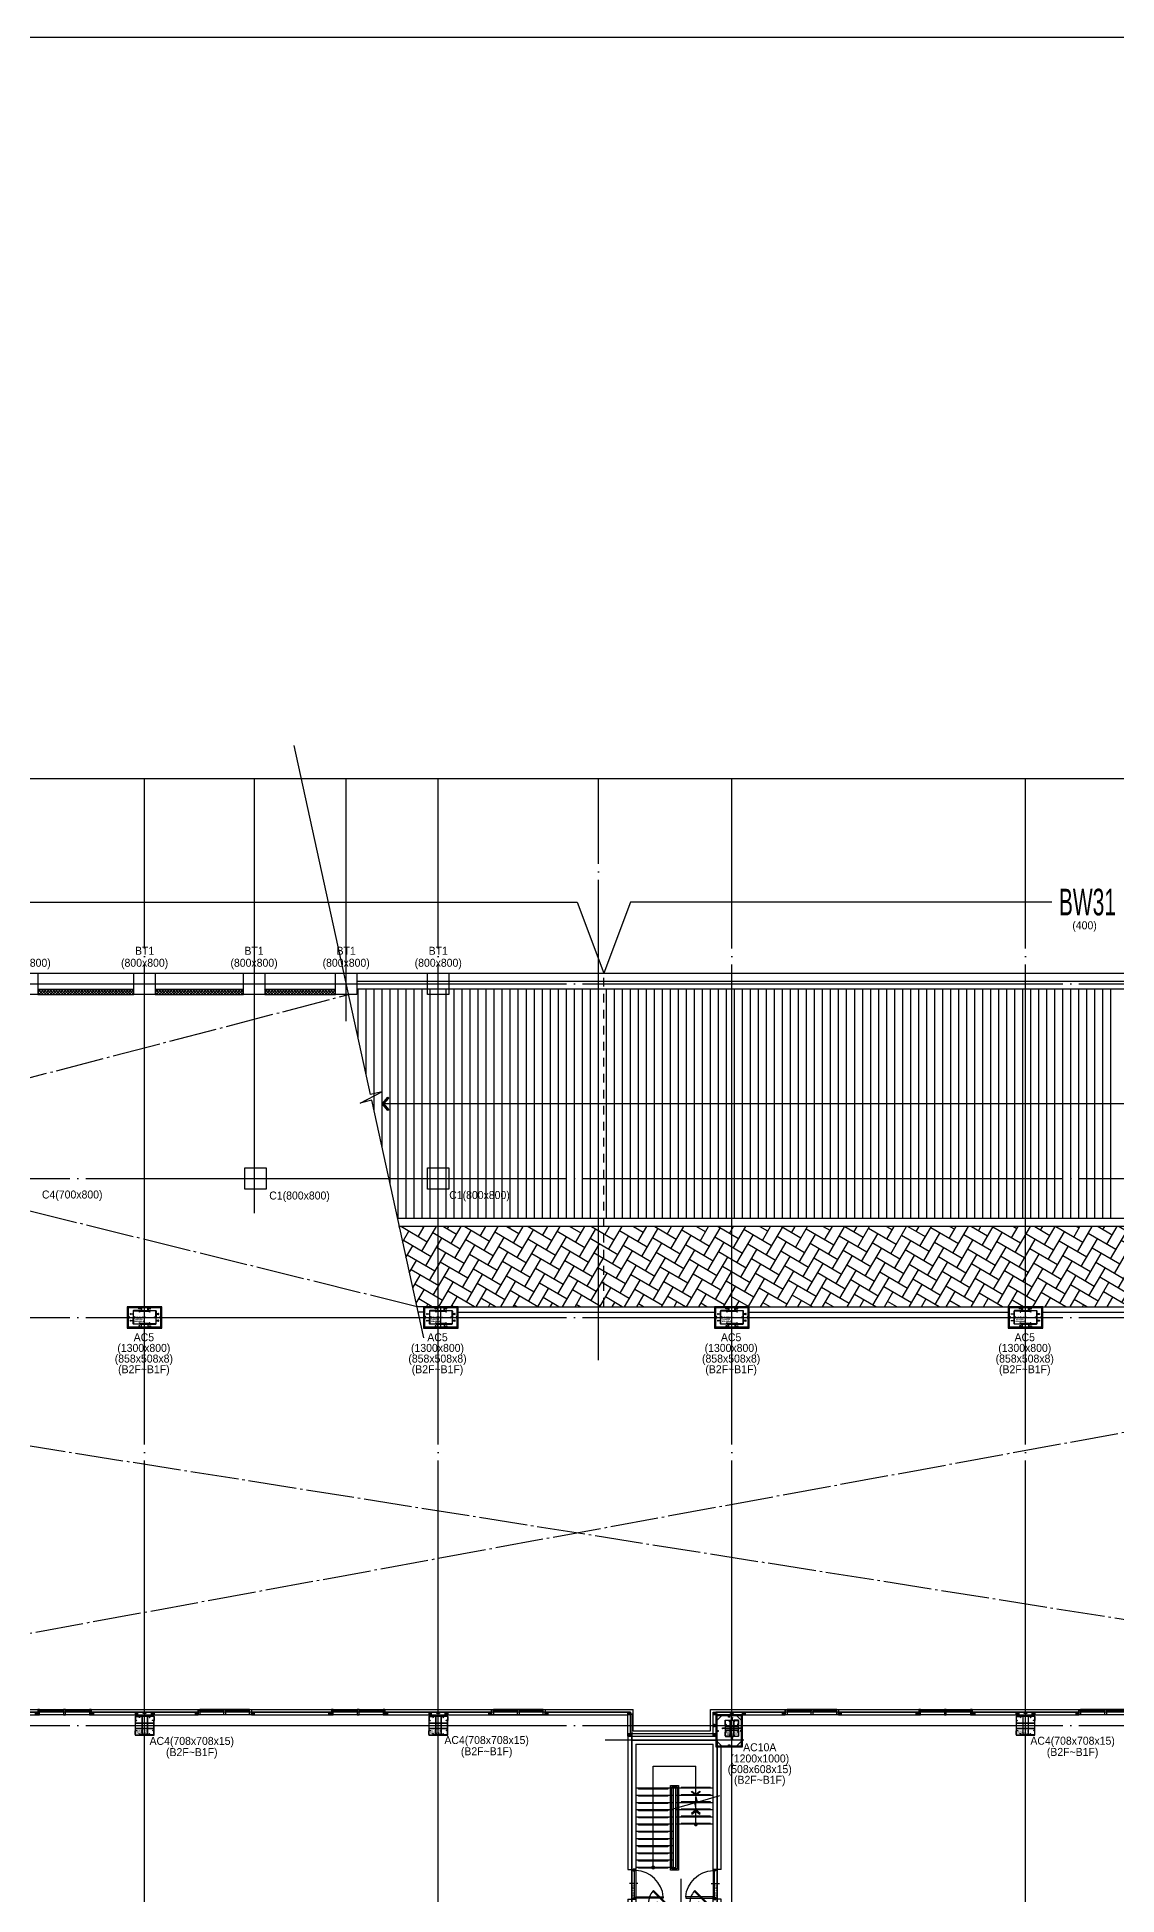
# Model space of a CAD drawing. Header units: millimetres. Extents: x -47382 to 204618, y -51045 to 127155.
# Drawn here: x 53975 to 94421, y 57526 to 127155 of the extents above; entities that cross this region are included whole.
import ezdxf
from ezdxf.enums import TextEntityAlignment as Align

# ---------------------------------------------------------------- set-up
doc = ezdxf.new("R2010")
doc.units = ezdxf.units.MM
doc.header["$LTSCALE"] = 300
doc.header["$MEASUREMENT"] = 0
for name, pattern in [('CEN', [62, 60, -1, 0, -1]), ('HID', [2, 1.1, -0.9]), ('HIDDEN2', [0.1875, 0.125, -0.0625]), ('STD_SHAFT', [7.3, 6, -0.5, 0.3, -0.5])]:
    doc.linetypes.add(name, pattern=pattern)
doc.layers.get('0').update_dxf_attribs({"linetype": 'CONTINUOUS'})
doc.layers.get('Defpoints').update_dxf_attribs({"color": 153, "linetype": 'CONTINUOUS'})
for name, color, linetype in [('A-ANNO-CUTL', 7, 'CONTINUOUS'), ('A-CEN', 1, 'CEN'), ('A-DOOR', 4, 'CONTINUOUS'), ('A-DOOR-JAMB', 4, 'CONTINUOUS'), ('A-DOOR-SILL', 8, 'CONTINUOUS'), ('A-DOOR-SWING', 8, 'CONTINUOUS'), ('A-FLOR-EQPM-PAD', 7, 'CONTINUOUS'), ('A-FLOR-FLIN-TYP2', 8, 'CONTINUOUS'), ('A-FLOR-GW', 6, 'CONTINUOUS'), ('A-FLOR-OPEN-BELO', 6, 'STD_SHAFT'), ('A-FLOR-PANL', 6, 'CONTINUOUS'), ('A-FLOR-STRA-ETC', 7, 'CONTINUOUS'), ('A-FLOR-STRA-MAIN', 4, 'CONTINUOUS'), ('A-FLOR-STRA-SUB', 9, 'CONTINUOUS'), ('A-FLOR-STUD', 9, 'CONTINUOUS'), ('A-PS-HID', 5, 'HID'), ('A-SITE-CIRC', 95, 'CONTINUOUS'), ('A-ST-AXIS-CEN', 252, 'CEN'), ('A-ST-COL', 2, 'CONTINUOUS'), ('A-ST-CONC', 2, 'CONTINUOUS'), ('A-WALL-DRY1', 7, 'CONTINUOUS'), ('A-WALL-MASN', 3, 'CONTINUOUS'), ('A-WIN', 4, 'CONTINUOUS'), ('Bound', 9, 'CONTINUOUS'), ('HID', 7, 'HID'), ('XREF-PLAN$0$A-STEEL', 7, 'CONTINUOUS'), ('블럭', 5, 'CONTINUOUS'), ('사업부지', 7, 'CONTINUOUS')]:
    doc.layers.add(name, color=color, linetype=linetype)
doc.layers.add('A-ANNO-NPLT', color=129, linetype='CONTINUOUS', plot=False)
doc.layers.add('Defpoint', color=161, linetype='CONTINUOUS', plot=False)
doc.layers.add('보조근', color=7, linetype='CONTINUOUS', lineweight=0)
doc.styles.add('ksm', font='')
doc.styles.add('SH_대대리576', font='NanumGothicBold.ttf')
doc.styles.add('SHP-나눔bo', font='')
doc.styles.add('돋움', font='')
doc.styles.get('ksm').set_extended_font_data('Dotum')
doc.styles.get('SHP-나눔bo').set_extended_font_data('NanumGothic', bold=True)
doc.styles.get('돋움').set_extended_font_data('Dotum')

# ---------------------------------------------------------------- blocks, each defined once
blk = doc.blocks.new('XR-평면도$0$8F-PLAN$0$arrow2')
at = {"color": 8}
blk.add_lwpolyline([(0, 0.87), (0.74, 0), (0, -0.87), (0.15, -1), (1, 0), (0.15, 1)], close=True, dxfattribs=at)
for points in [[(0, 0.87), (0.15, 1), (0.74, 0), (1, 0)], [(0.74, 0), (1, 0), (0, -0.87), (0.15, -1)]]:
    blk.add_solid(points, dxfattribs=at)
blk = doc.blocks.new('A$C0e376f74')
at = {"layer": 'A-ANNO-NPLT', "linetype": 'HIDDEN2'}
for p, q in [((-20, 140), (-20, 10)), ((0, 140), (-20, 140)), ((0, 120), (-20, 120)), ((0, 30), (-20, 30)), ((0, 10), (-20, 10)), ((-10, 140), (-10, 10)), ((0, 140), (0, 10)), ((525, 230), (525, -80)), ((1100, 140), (1120, 140)), ((1100, 140), (1100, 10)), ((1100, 120), (1120, 120)), ((1100, 30), (1120, 30)), ((1100, 10), (1120, 10)), ((1110, 140), (1110, 10)), ((1120, 140), (1120, 10))]:
    blk.add_line(p, q, dxfattribs=at)
at = {"layer": 'A-ANNO-NPLT', "linetype": 'ByBlock'}
blk.add_lwpolyline([(1067, 102), (33, 102), (33, 147), (1067, 147)], close=True, dxfattribs=at)
at = {"layer": 'A-DOOR', "linetype": 'ByBlock'}
blk.add_lwpolyline([(1067, 1181), (1067, 147), (1022, 147), (1022, 1181)], close=True, dxfattribs=at)
at = {"layer": 'A-DOOR-JAMB'}
for points in [[(0, 20), (0, 0), (30, 0), (30, 50), (45, 50), (45, 100), (30, 100), (30, 150), (0, 150), (0, 130)], [(1100, 20), (1100, 0), (1070, 0), (1070, 50), (1055, 50), (1055, 100), (1070, 100), (1070, 150), (1100, 150), (1100, 130)]]:
    blk.add_lwpolyline(points, dxfattribs=at)
at = {"layer": 'A-DOOR-SILL'}
for p, q in [((30, 150), (1070, 150)), ((1070, 0), (30, 0))]:
    blk.add_line(p, q, dxfattribs=at)
at = {"layer": 'A-DOOR-SWING'}
blk.add_arc((1107, 109), 1075, 94.52992, 177.80346, dxfattribs=at)
at = {"layer": 'A-ANNO-NPLT', "linetype": 'ByBlock', "style": 'SHP-나눔bo'}
blk.add_text('1100 X 2200', height=60, dxfattribs=at).set_placement((781, 16), align=Align.CENTER)
blk = doc.blocks.new('A$Ce0defec1')
at = {"layer": 'A-ANNO-NPLT', "linetype": 'HIDDEN2'}
for p, q in [((-120, 720), (-120, 700)), ((-120, 720), (0, 720)), ((-120, 710), (0, 710)), ((-120, 700), (0, 700)), ((-110, 720), (-110, 700)), ((-20, 720), (-20, 700)), ((0, 720), (0, 700)), ((-160, 350), (78, 350)), ((-120, 0), (-120, -20)), ((-120, 0), (0, 0)), ((-110, 0), (-110, -20)), ((-20, 0), (-20, -20)), ((0, 0), (0, -20)), ((-120, -10), (0, -10)), ((-120, -20), (0, -20))]:
    blk.add_line(p, q, dxfattribs=at)
at = {"layer": 'A-ANNO-NPLT', "linetype": 'ByBlock'}
blk.add_lwpolyline([(-120, 677), (-85, 677), (-85, 23), (-120, 23)], close=True, dxfattribs=at)
at = {"layer": 'A-DOOR', "linetype": 'ByBlock'}
for p, q in [((-120, 677), (-120, 700)), ((-120, 700), (0, 700)), ((0, 700), (0, 665)), ((-582, 215), (-120, 677)), ((-561, 192), (-98, 655)), ((-120, 677), (-98, 655)), ((-85, 677), (-120, 677)), ((-85, 665), (-85, 677)), ((0, 665), (-85, 665))]:
    blk.add_line(p, q, dxfattribs=at)
blk.add_lwpolyline([(-582, 215), (-561, 192)], dxfattribs=at)
at = {"layer": 'A-DOOR-JAMB'}
for p, q in [((-85, 23), (-120, 23)), ((-120, 23), (-120, 0)), ((-110, 0), (0, 0)), ((-85, 35), (-85, 23)), ((0, 35), (-85, 35)), ((0, 0), (0, 35))]:
    blk.add_line(p, q, dxfattribs=at)
at = {"layer": 'A-DOOR-SILL'}
blk.add_line((0, 18), (0, 665), dxfattribs=at)
at = {"layer": 'A-DOOR-SWING'}
blk.add_arc((-117, 691), 668, 228.39157, 269.76546, dxfattribs=at)
at = {"layer": 'A-ANNO-NPLT', "linetype": 'ByBlock', "style": 'SHP-나눔bo'}
blk.add_text('700X1800', height=45, rotation=90, dxfattribs=at).set_placement((-30, 502), align=Align.CENTER)
blk = doc.blocks.new('-12')
at = {"layer": 'A-CEN'}
for p, q in [((-3350, 850), (-3350, -9450)), ((-150, -9450), (-150, 850)), ((850, -150), (-4350, -150)), ((-1500, -9450), (-1500, -5350)), ((-4350, -6350), (850, -6350)), ((-4350, -8450), (850, -8450))]:
    blk.add_line(p, q, dxfattribs=at)
at = {"layer": 'A-FLOR-FLIN-TYP2'}
for p, q in [((-2750, -6450), (-2050, -6450)), ((-1200, -6450), (-500, -6450))]:
    blk.add_line(p, q, dxfattribs=at)
at = {"layer": 'A-FLOR-STRA-ETC'}
for p, q in [((-2550, -4920), (-2550, -1125)), ((-2550, -1125), (-950, -1125)), ((-950, -2220), (-950, -1125)), ((-950, -3300), (-950, -2760))]:
    blk.add_line(p, q, dxfattribs=at)
blk.add_lwpolyline([(-1943, -2760), (-1004, -2502), (-950, -2719), (-950, -2261), (-897, -2475), (-57, -2218)], dxfattribs=at)
at = {"layer": 'A-FLOR-STRA-ETC', "const_width": 75}
for points in [[(-950, -3338, -1), (-950, -3263, -1)], [(-2550, -4958, -1), (-2550, -4882, -1)]]:
    blk.add_lwpolyline(points, format="xyb", close=True, dxfattribs=at)
at = {"layer": 'A-FLOR-STRA-MAIN'}
for p, q in [((-1900, -1950), (-3200, -1950)), ((-1800, -1950), (-1850, -1950)), ((-1650, -1950), (-1700, -1950)), ((-300, -1950), (-1600, -1950)), ((-1900, -2220), (-3200, -2220)), ((-1900, -2490), (-3200, -2490)), ((-1900, -2760), (-3200, -2760)), ((-1800, -2220), (-1850, -2220)), ((-1800, -2490), (-1850, -2490)), ((-1800, -2760), (-1850, -2760)), ((-1650, -2220), (-1700, -2220)), ((-1650, -2490), (-1700, -2490)), ((-1650, -2760), (-1700, -2760)), ((-300, -2220), (-1600, -2220)), ((-300, -2490), (-1600, -2490)), ((-300, -2760), (-1600, -2760)), ((-1900, -3030), (-3200, -3030)), ((-1900, -3300), (-3200, -3300)), ((-1800, -3030), (-1850, -3030)), ((-1800, -3300), (-1850, -3300)), ((-1650, -3030), (-1700, -3030)), ((-1650, -3300), (-1700, -3300)), ((-300, -3030), (-1600, -3030)), ((-300, -3300), (-1600, -3300)), ((-1900, -3570), (-3200, -3570)), ((-1900, -3840), (-3200, -3840)), ((-1900, -4110), (-3200, -4110)), ((-1800, -3570), (-1850, -3570)), ((-1800, -3840), (-1850, -3840)), ((-1800, -4110), (-1850, -4110)), ((-1900, -4380), (-3200, -4380)), ((-1900, -4650), (-3200, -4650)), ((-1800, -4380), (-1850, -4380)), ((-1800, -4650), (-1850, -4650)), ((-1900, -4920), (-3200, -4920)), ((-1800, -4920), (-1850, -4920))]:
    blk.add_line(p, q, dxfattribs=at)
blk.add_lwpolyline([(-1800, -4920), (-1700, -4920), (-1700, -1950), (-1800, -1950)], close=True, dxfattribs=at)
at = {"layer": 'A-FLOR-STRA-SUB', "color": 250}
for points in [[(-2000, -1950), (-2000, -1980), (-3100, -1980), (-3100, -1950)], [(-400, -1950), (-400, -1920), (-1500, -1920), (-1500, -1950)], [(-2000, -2220), (-2000, -2250), (-3100, -2250), (-3100, -2220)], [(-2000, -2490), (-2000, -2520), (-3100, -2520), (-3100, -2490)], [(-2000, -2760), (-2000, -2790), (-3100, -2790), (-3100, -2760)], [(-400, -2220), (-400, -2190), (-1500, -2190), (-1500, -2220)], [(-400, -2490), (-400, -2460), (-1500, -2460), (-1500, -2490)], [(-400, -2760), (-400, -2730), (-1500, -2730), (-1500, -2760)], [(-2000, -3030), (-2000, -3060), (-3100, -3060), (-3100, -3030)], [(-2000, -3300), (-2000, -3330), (-3100, -3330), (-3100, -3300)], [(-400, -3030), (-400, -3000), (-1500, -3000), (-1500, -3030)], [(-400, -3300), (-400, -3270), (-1500, -3270), (-1500, -3300)], [(-2000, -3570), (-2000, -3600), (-3100, -3600), (-3100, -3570)], [(-2000, -3840), (-2000, -3870), (-3100, -3870), (-3100, -3840)], [(-2000, -4110), (-2000, -4140), (-3100, -4140), (-3100, -4110)], [(-2000, -4380), (-2000, -4410), (-3100, -4410), (-3100, -4380)], [(-2000, -4650), (-2000, -4680), (-3100, -4680), (-3100, -4650)], [(-2000, -4920), (-2000, -4950), (-3100, -4950), (-3100, -4920)]]:
    blk.add_lwpolyline(points, dxfattribs=at)
at = {"layer": 'A-FLOR-STRA-SUB'}
for points in [[(-1600, -5020), (-1900, -5020), (-1900, -1850), (-1600, -1850)], [(-1650, -4970), (-1850, -4970), (-1850, -1900), (-1650, -1900)]]:
    blk.add_lwpolyline(points, close=True, dxfattribs=at)
at = {"layer": 'A-PS-HID'}
for p, q in [((-3200, -6450), (-1600, -8300)), ((-3200, -8300), (-1600, -6450)), ((-1400, -6450), (-300, -8300)), ((-1400, -8300), (-300, -6450))]:
    blk.add_line(p, q, dxfattribs=at)
at = {"layer": 'A-ST-CONC'}
for p, q in [((-3500, 0), (-200, 0)), ((-3500, 0), (-3500, -4990)), ((-3200, -300), (-300, -300)), ((-3200, -300), (-3200, -4990)), ((-300, -4990), (-300, -300)), ((0, -4990), (0, -400)), ((-3500, -4990), (-3200, -4990)), ((0, -4990), (-300, -4990)), ((-3500, -6110), (-3500, -8600)), ((-3500, -6110), (-3200, -6110)), ((-3200, -6110), (-3200, -8300)), ((-300, -8300), (-300, -6110)), ((0, -6110), (-300, -6110)), ((0, -8600), (0, -6110)), ((-3200, -8300), (-300, -8300)), ((-3500, -8600), (0, -8600))]:
    blk.add_line(p, q, dxfattribs=at)
blk.add_lwpolyline([(-200, 0), (-200, -400), (0, -400)], dxfattribs=at)
at = {"layer": 'A-WALL-DRY1'}
for p, q in [((-3200, -6250), (-2750, -6250)), ((-2050, -6250), (-1200, -6250)), ((-500, -6250), (-300, -6250)), ((-1600, -8300), (-1600, -6450)), ((-1588, -8300), (-1588, -6450)), ((-1575, -8300), (-1575, -6450)), ((-1425, -8300), (-1425, -6450)), ((-1412, -8300), (-1412, -6450)), ((-1400, -8300), (-1400, -6450))]:
    blk.add_line(p, q, dxfattribs=at)
for points in [[(-2750, -6250), (-2750, -6450), (-3200, -6450)], [(-3200, -6262), (-2762, -6262), (-2762, -6438), (-3200, -6438)], [(-1200, -6250), (-1200, -6450), (-2050, -6450), (-2050, -6250)], [(-2038, -6262), (-2038, -6438), (-1212, -6438), (-1212, -6262), (-2038, -6262)], [(-500, -6250), (-500, -6450), (-300, -6450)], [(-300, -6262), (-488, -6262), (-488, -6438), (-300, -6438)], [(-3200, -6275), (-2775, -6275), (-2775, -6425), (-3200, -6425)], [(-2025, -6275), (-1225, -6275), (-1225, -6425), (-2025, -6425), (-2025, -6275)], [(-300, -6275), (-475, -6275), (-475, -6425), (-300, -6425)]]:
    blk.add_lwpolyline(points, dxfattribs=at)
at = {"layer": 'A-DOOR', "rotation": 270}
for name, p in [('A$C0e376f74', (-3350, -5000)), ('A$Ce0defec1', (-2750, -6370)), ('A$Ce0defec1', (-1200, -6370))]:
    blk.add_blockref(name, p, dxfattribs=at)
at = {"layer": 'A-DOOR', "xscale": -1, "rotation": 89.99999999999993}
blk.add_blockref('A$C0e376f74', (-150, -5000), dxfattribs=at)
at = {"layer": 'A-FLOR-STRA-ETC', "extrusion": (0, 0, -1), "xscale": 166.9148302599861, "yscale": 167.8920954242349, "zscale": -166.9148302599861, "rotation": 270.0000170093786}
blk.add_blockref('XR-평면도$0$8F-PLAN$0$arrow2', (950, -2053), dxfattribs=at)
at = {"layer": 'A-FLOR-STRA-ETC', "xscale": 166.9148302599861, "yscale": 167.8920954242349, "zscale": 166.9148302599861, "rotation": 90.00001700937857}
blk.add_blockref('XR-평면도$0$8F-PLAN$0$arrow2', (-950, -2927), dxfattribs=at)
blk = doc.blocks.new('A$C00941E65')
at = {"layer": 'A-FLOR-FLIN-TYP2'}
for p, q in [((0, -200, 0), (2000, -200, 0)), ((4000, -200, 0), (7000, -200, 0)), ((9000, -200), (11000, -200))]:
    blk.add_line(p, q, dxfattribs=at)
at = {"layer": 'A-FLOR-GW'}
for p, q in [((2000, 0), (2000, -100)), ((4000, 0), (4000, -100)), ((7000, 0), (7000, -100)), ((9000, 0), (9000, -100))]:
    blk.add_line(p, q, dxfattribs=at)
at = {"layer": 'A-FLOR-PANL'}
for p, q in [((0, 0), (2000, 0)), ((4000, 0), (7000, 0)), ((9000, 0), (11000, 0)), ((0, -100, 0), (2000, -100, 0)), ((4000, -100, 0), (7000, -100, 0)), ((9000, -100, 0), (11000, -100, 0))]:
    blk.add_line(p, q, dxfattribs=at)
at = {"layer": 'A-WIN'}
for p, q in [((3935, 0), (2065, 0)), ((7065, 0), (8935, 0)), ((3935, -200, 0), (2065, -200, 0)), ((8935, -200, 0), (7065, -200, 0))]:
    blk.add_line(p, q, dxfattribs=at)
for points in [[(2000, -200), (2000, 0), (2065, 0), (2065, -200)], [(2967, -200), (2967, 0), (3032, 0), (3032, -200)], [(3935, -200), (3935, 0), (4000, 0), (4000, -200)], [(9000, -200), (9000, 0), (8935, 0), (8935, -200)], [(2065, -27), (2967, -27), (2967, -51), (2065, -51)], [(3935, -27), (3032, -27), (3032, -51), (3935, -51)], [(7065, -200), (7065, -1), (7000, -1), (7000, -200)], [(7065, -28), (7967, -28), (7967, -52), (7065, -52)], [(8032, -200), (8032, -1), (7967, -1), (7967, -200)], [(8935, -27), (8032, -27), (8032, -51), (8935, -51)]]:
    blk.add_lwpolyline(points, close=True, dxfattribs=at)
blk = doc.blocks.new('G$C84AEEDDE')
at = {"layer": 'A-FLOR-GW'}
for p, q in [((0, 200), (0, 100)), ((2000, 200), (2000, 100))]:
    blk.add_line(p, q, dxfattribs=at)
at = {"layer": 'A-WIN'}
for p, q in [((1935, 200), (65, 200)), ((1935, 0, 0), (65, 0, 0))]:
    blk.add_line(p, q, dxfattribs=at)
for points in [[(0, 0), (0, 200), (65, 200), (65, 0)], [(65, 173), (967.5, 173), (967.5, 149), (65, 149)], [(967.5, 0), (967.5, 200), (1032.5, 200), (1032.5, 0)], [(1935, 173), (1032.5, 173), (1032.5, 149), (1935, 149)], [(1935, 0), (1935, 200), (2000, 200), (2000, 0)]]:
    blk.add_lwpolyline(points, close=True, dxfattribs=at)
blk = doc.blocks.new('XREF-PLAN$0$각-100X100')
at = {"layer": 'XREF-PLAN$0$A-STEEL', "color": 1}
for p, q in [((-47.7, -47.7), (47.7, 47.7)), ((-47.7, 47.7), (47.7, -47.7))]:
    blk.add_line(p, q, dxfattribs=at)
at = {"layer": 'XREF-PLAN$0$A-STEEL'}
blk.add_lwpolyline([(-50, -50), (50, -50), (50, 50), (-50, 50)], close=True, dxfattribs=at)
at = {"layer": 'XREF-PLAN$0$A-STEEL', "color": 8}
blk.add_lwpolyline([(-47.7, -47.7), (47.7, -47.7), (47.7, 47.7), (-47.7, 47.7)], close=True, dxfattribs=at)
blk = doc.blocks.new('A$C80a19149')
at = {"layer": 'A-FLOR-STUD'}
for p, q in [((2, 98), (48, 2)), ((2, 2), (48, 98))]:
    blk.add_line(p, q, dxfattribs=at)
for points in [[(0, 100), (50, 100), (50, 0), (0, 0)], [(2, 98), (48, 98), (48, 2), (2, 2)]]:
    blk.add_lwpolyline(points, close=True, dxfattribs=at)
blk = doc.blocks.new('AC4(b2~b1f)')
for points in [[(199, 728), (549, 728), (549, 713), (199, 713)], [(20, 549), (20, 199), (35, 199), (35, 549)], [(199, 20), (549, 20), (549, 35), (199, 35)], [(728, 199), (728, 549), (713, 549), (713, 199)]]:
    blk.add_hatch(color=9).paths.add_polyline_path(points)
for p, q in [((270, 713), (270, 35)), ((279, 713), (279, 35)), ((469, 713), (469, 35)), ((478, 713), (478, 35)), ((35, 478), (713, 478)), ((35, 469), (713, 469)), ((35, 279), (713, 279)), ((35, 270), (713, 270))]:
    blk.add_line(p, q)
at = {"color": 8, "linetype": 'Continuous'}
for points in [[(199, 728), (549, 728), (549, 713), (199, 713)], [(20, 549), (20, 199), (35, 199), (35, 549)], [(199, 20), (549, 20), (549, 35), (199, 35)], [(728, 199), (728, 549), (713, 549), (713, 199)]]:
    blk.add_lwpolyline(points, close=True, dxfattribs=at)
at = {"layer": 'A-ST-COL'}
for p, q in [((20, 708), (20, 569)), ((28, 708), (28, 569)), ((40, 728), (179, 728)), ((40, 720), (179, 720)), ((190, 704), (177, 673)), ((198, 701), (185, 670)), ((550, 701), (563, 670)), ((558, 704), (571, 673)), ((708, 728), (569, 728)), ((708, 720), (569, 720)), ((720, 708), (720, 569)), ((728, 708), (728, 569)), ((20, 40), (20, 179)), ((28, 40), (28, 179)), ((40, 28), (179, 28)), ((40, 20), (179, 20)), ((44, 558), (75, 571)), ((44, 190), (75, 177)), ((47, 550), (78, 563)), ((47, 198), (78, 185)), ((78, 563), (75, 571)), ((78, 185), (75, 177)), ((185, 670), (177, 673)), ((185, 78), (177, 75)), ((190, 44), (177, 75)), ((198, 47), (185, 78)), ((550, 47), (563, 78)), ((558, 44), (571, 75)), ((563, 670), (571, 673)), ((563, 78), (571, 75)), ((708, 28), (569, 28)), ((708, 20), (569, 20)), ((670, 563), (673, 571)), ((701, 550), (670, 563)), ((701, 198), (670, 185)), ((670, 185), (673, 177)), ((704, 558), (673, 571)), ((704, 190), (673, 177)), ((720, 40), (720, 179)), ((728, 40), (728, 179))]:
    blk.add_line(p, q, dxfattribs=at)
for centre, radius, start, end in [((40, 708), 20, 90, 180), ((40, 708), 12, 90, 180), ((179, 708), 20, 340, 90), ((179, 708), 12, 340, 90), ((569, 708), 20, 90, 200), ((569, 708), 12, 90, 200), ((708, 708), 20, 0, 90), ((708, 708), 12, 0, 90), ((40, 569), 20, 180, 290), ((40, 179), 20, 70, 180), ((40, 40), 20, 180, 270), ((40, 569), 12, 180, 290), ((40, 179), 12, 70, 180), ((40, 40), 12, 180, 270), ((179, 40), 20, 270, 20), ((179, 40), 12, 270, 20), ((569, 40), 20, 160, 270), ((569, 40), 12, 160, 270), ((708, 569), 20, 250, 0), ((708, 179), 20, 0, 110), ((708, 569), 12, 250, 0), ((708, 179), 12, 0, 110), ((708, 40), 20, 270, 0), ((708, 40), 12, 270, 0)]:
    blk.add_arc(centre, radius, start, end, dxfattribs=at)
at = {"layer": 'Bound', "color": 9, "linetype": 'Continuous'}
for p, q in [((728, 728), (20, 728)), ((20, 728), (20, 20)), ((728, 20), (728, 728)), ((20, 20), (728, 20))]:
    blk.add_line(p, q, dxfattribs=at)
at = {"layer": 'Defpoint'}
for p, q in [((374, 0), (374, 748)), ((0, 374), (748, 374))]:
    blk.add_line(p, q, dxfattribs=at)
at = {"layer": 'Defpoint', "linetype": 'Continuous', "style": 'SH_대대리576'}
for s, p in [('AC4 (B2~B1F)', (64, 171)), ('708x708x15', (64, 90))]:
    blk.add_text(s, height=50, dxfattribs=at).set_placement(p, align=Align.MIDDLE_LEFT)
blk = doc.blocks.new('xbar')
at = {"layer": 'Defpoints'}
blk.add_lwpolyline([(-21, 21), (21, 21), (21, -21), (-21, -21)], close=True, dxfattribs=at)
at = {"layer": '보조근'}
for p, q in [((-21, -21), (21, 21)), ((-21, 21), (21, -21))]:
    blk.add_line(p, q, dxfattribs=at)
blk = doc.blocks.new('AC5(b2~b1f)')
for points in [[(495, 674), (845, 674), (845, 644), (495, 644)], [(495, 166), (845, 166), (845, 196), (495, 196)]]:
    blk.add_hatch(color=9).paths.add_polyline_path(points)
for points in [[(536, 764), (528, 764), (528, 774), (562, 774), (562, 764), (554, 764), (554, 674), (536, 674)], [(786, 764), (778, 764), (778, 774), (812, 774), (812, 764), (804, 764), (804, 674), (786, 674)], [(151, 538), (151, 530), (141, 530), (141, 564), (151, 564), (151, 556), (241, 556), (241, 538)], [(151, 284), (151, 276), (141, 276), (141, 310), (151, 310), (151, 302), (241, 302), (241, 284)], [(536, 76), (528, 76), (528, 66), (562, 66), (562, 76), (554, 76), (554, 166), (536, 166)], [(786, 76), (778, 76), (778, 66), (812, 66), (812, 76), (804, 76), (804, 166), (786, 166)], [(1189, 538), (1189, 530), (1199, 530), (1199, 564), (1189, 564), (1189, 556), (1099, 556), (1099, 538)], [(1189, 284), (1189, 276), (1199, 276), (1199, 310), (1189, 310), (1189, 302), (1099, 302), (1099, 284)]]:
    blk.add_lwpolyline(points, close=True)
at = {"color": 8, "linetype": 'Continuous'}
for points in [[(495, 674), (845, 674), (845, 644), (495, 644)], [(495, 166), (845, 166), (845, 196), (495, 196)]]:
    blk.add_lwpolyline(points, close=True, dxfattribs=at)
at = {"layer": 'A-ST-COL', "color": 2, "linetype": 'Continuous'}
for p, q in [((1280, 780), (60, 780)), ((60, 780), (60, 60)), ((1280, 60), (1280, 780)), ((60, 60), (1280, 60))]:
    blk.add_line(p, q, dxfattribs=at)
for points in [[(486, 650), (475, 619), (482, 616), (494, 647, 0.520567), (475, 674), (261, 674, 0.414214), (241, 654), (241, 440, 0.520567), (268, 421), (299, 433), (296, 440), (265, 429, -0.520567), (249, 440), (249, 654, -0.414214), (261, 666), (475, 666, -0.520567)], [(486, 190), (475, 221), (482, 224), (494, 193, -0.520567), (475, 166), (261, 166, -0.414214), (241, 186), (241, 400, -0.520567), (268, 419), (299, 407), (296, 400), (265, 411, 0.520567), (249, 400), (249, 186, 0.414214), (261, 174), (475, 174, 0.520567)], [(854, 650), (865, 619), (858, 616), (846, 647, -0.520567), (865, 674), (1079, 674, -0.414214), (1099, 654), (1099, 440, -0.520567), (1072, 421), (1041, 433), (1044, 440), (1075, 429, 0.520567), (1091, 440), (1091, 654, 0.414214), (1079, 666), (865, 666, 0.520567)], [(854, 190), (865, 221), (858, 224), (846, 193, 0.520567), (865, 166), (1079, 166, 0.414214), (1099, 186), (1099, 400, 0.520567), (1072, 419), (1041, 407), (1044, 400), (1075, 411, -0.520567), (1091, 400), (1091, 186, -0.414214), (1079, 174), (865, 174, -0.520567)]]:
    blk.add_lwpolyline(points, format="xyb", close=True, dxfattribs=at)
at = {"layer": 'Bound', "color": 9, "linetype": 'Continuous'}
for p, q in [((1320, 820), (20, 820)), ((20, 820), (20, 20)), ((1320, 20), (1320, 820)), ((20, 20), (1320, 20))]:
    blk.add_line(p, q, dxfattribs=at)
at = {"layer": 'Defpoint'}
for p, q in [((670, 0), (670, 840)), ((0, 420), (1340, 420))]:
    blk.add_line(p, q, dxfattribs=at)
at = {"layer": '보조근'}
for p, rotation in [((470, 759), 89.99999999999937), ((870, 81), 269.9999999999994)]:
    blk.add_blockref('xbar', p, dxfattribs=dict(at, rotation=rotation))
at = {"layer": '보조근', "xscale": -1}
for p, rotation in [((870, 759), 270.0000000000006), ((81, 420), 270.0000000000006), ((470, 81), 90.0000000000005), ((1259, 420), 270.0000000000006)]:
    blk.add_blockref('xbar', p, dxfattribs=dict(at, rotation=rotation))
at = {"layer": 'Defpoint', "linetype": 'Continuous', "style": 'SH_대대리576'}
for s, p in [('AC5 (B2~B1F)', (295, 437)), ('858x508x8', (295, 271)), ('1300x800', (295, 352))]:
    blk.add_text(s, height=50, dxfattribs=at).set_placement(p, align=Align.MIDDLE_LEFT)
blk = doc.blocks.new('AC10A (B2~B1F)')
for points in [[(346, 823), (346, 575), (361, 575), (361, 823)], [(525, 1004), (675, 1004), (675, 989), (525, 989)], [(854, 575), (854, 823), (839, 823), (839, 575)], [(525, 394), (675, 394), (675, 409), (525, 409)]]:
    blk.add_hatch(color=9).paths.add_polyline_path(points)
for p, q in [((361, 774), (839, 774)), ((361, 765), (839, 765)), ((526, 989), (526, 409)), ((535, 989), (535, 409)), ((665, 989), (665, 409)), ((674, 989), (674, 409)), ((361, 635), (839, 635)), ((361, 626), (839, 626))]:
    blk.add_line(p, q)
at = {"color": 2, "linetype": 'Continuous'}
blk.add_lwpolyline([(1000, 1200), (0, 1200), (0, 0), (1000, 0)], close=True, dxfattribs=at)
for points in [[(960, 1160), (40, 1160), (40, 40), (960, 40)], [(256, 690), (256, 682), (246, 682), (246, 718), (256, 718), (256, 710), (346, 710), (346, 690)], [(590, 1094), (582, 1094), (582, 1104), (618, 1104), (618, 1094), (610, 1094), (610, 1004), (590, 1004)], [(944, 710), (944, 718), (954, 718), (954, 682), (944, 682), (944, 690), (854, 690), (854, 710)], [(610, 304), (618, 304), (618, 294), (582, 294), (582, 304), (590, 304), (590, 394), (610, 394)]]:
    blk.add_lwpolyline(points, close=True)
for points in [[(211, 1160), (40, 989)], [(789, 1160), (960, 989)], [(211, 40), (40, 211)], [(789, 40), (960, 211)]]:
    blk.add_lwpolyline(points)
for points in [[(354, 845, 0.520567), (370, 834), (401, 845), (404, 838), (373, 826, -0.520567), (346, 845), (346, 984, -0.414214), (366, 1004), (505, 1004, -0.520567), (524, 977), (512, 946), (505, 949), (516, 980, 0.520567), (505, 996), (366, 996, 0.414214), (354, 984)], [(846, 845, -0.520567), (830, 834), (799, 845), (796, 838), (827, 826, 0.520567), (854, 845), (854, 984, 0.414214), (834, 1004), (695, 1004, 0.520567), (676, 977), (688, 946), (695, 949), (684, 980, -0.520567), (695, 996), (834, 996, -0.414214), (846, 984)], [(354, 555, -0.520567), (370, 566), (401, 555), (404, 562), (373, 574, 0.520567), (346, 555), (346, 416, 0.414214), (366, 396), (505, 396, 0.520567), (524, 423), (512, 454), (505, 451), (516, 420, -0.520567), (505, 404), (366, 404, -0.414214), (354, 416)], [(846, 555, 0.520567), (830, 566), (799, 555), (796, 562), (827, 574, -0.520567), (854, 555), (854, 416, -0.414214), (834, 396), (695, 396, -0.520567), (676, 423), (688, 454), (695, 451), (684, 420, 0.520567), (695, 404), (834, 404, 0.414214), (846, 416)]]:
    blk.add_lwpolyline(points, format="xyb", close=True, dxfattribs=at)
at = {"color": 8, "linetype": 'Continuous'}
for points in [[(346, 823), (346, 575), (361, 575), (361, 823)], [(525, 1004), (675, 1004), (675, 989), (525, 989)], [(854, 575), (854, 823), (839, 823), (839, 575)], [(525, 394), (675, 394), (675, 409), (525, 409)]]:
    blk.add_lwpolyline(points, close=True, dxfattribs=at)
at = {"layer": 'Defpoint'}
for p, q in [((324, 700), (876, 700)), ((600, 374), (600, 1024))]:
    blk.add_line(p, q, dxfattribs=at)
at = {"layer": '보조근', "rotation": 89.99999999999937}
for p in [(500, 1139), (61, 600), (500, 61), (939, 600)]:
    blk.add_blockref('xbar', p, dxfattribs=at)
at = {"layer": 'Defpoint', "linetype": 'Continuous', "style": 'SH_대대리576'}
for s, p in [('AC10A (B2~B1F)', (403, 635)), ('508x608x15', (403, 484)), ('1000x1200', (403, 554))]:
    blk.add_text(s, height=50, dxfattribs=at).set_placement(p, align=Align.MIDDLE_LEFT)
blk = doc.blocks.new('ACT 지하2층구조평면도')
at = {"layer": 'A-ST-COL'}
for points in [[(100582, 143116), (101382, 143116), (101382, 142316), (100582, 142316), (100582, 143116)], [(104982, 143116), (105782, 143116), (105782, 142316), (104982, 142316), (104982, 143116)], [(109082, 143116), (109882, 143116), (109882, 142316), (109082, 142316), (109082, 143116)], [(112532, 143116), (113332, 143116), (113332, 142316), (112532, 142316), (112532, 143116)]]:
    blk.add_lwpolyline(points, dxfattribs=at)
for points in [[(115982, 143116), (116782, 143116), (116782, 142316), (115982, 142316)], [(109132, 135816), (109932, 135816), (109932, 135016), (109132, 135016)], [(115982, 135816), (116782, 135816), (116782, 135016), (115982, 135016)]]:
    blk.add_lwpolyline(points, close=True, dxfattribs=at)
at = {"layer": 'Defpoint'}
for points in [[(0, 178200), (252000, 178200), (252000, 0), (0, 0)], [(189382, 51045), (47382, 51045), (47382, 150416), (189382, 150416)]]:
    blk.add_lwpolyline(points, close=True, dxfattribs=at)
for name, p in [('AC5(b2~b1f)', (104712, 129796)), ('AC5(b2~b1f)', (115812, 129796)), ('AC5(b2~b1f)', (126712, 129796)), ('AC5(b2~b1f)', (137712, 129796)), ('AC4(b2~b1f)', (105008, 114542)), ('AC4(b2~b1f)', (116008, 114542)), ('AC10A (B2~B1F)', (126782, 114116)), ('AC4(b2~b1f)', (138008, 114542))]:
    blk.add_blockref(name, p)

msp = doc.modelspace()

# ---------------------------------------------------------------- hatches: boundary and pattern name
at = {"layer": '블럭', "transparency": 33554687}
h = msp.add_hatch(dxfattribs=at)
h.set_pattern_fill('ANSI37', color=256, scale=600)
h.set_pattern_definition([(45, (22350, 70300.484), (-53.03301, 53.03301), []), (135, (22350, 70300.484), (-53.03301, -53.03301), [])])
h.paths.add_polyline_path([(54000, 91471), (57600, 91471), (57600, 91271), (54000, 91271)])
h = msp.add_hatch(dxfattribs=at)
h.set_pattern_fill('ANSI37', color=256, scale=600)
h.set_pattern_definition([(45, (26750, 70300.484), (-53.03301, 53.03301), []), (135, (26750, 70300.484), (-53.03301, -53.03301), [])])
h.paths.add_polyline_path([(58400, 91471), (61700, 91471), (61700, 91271), (58400, 91271)])
h = msp.add_hatch(dxfattribs=at)
h.set_pattern_fill('ANSI37', color=256, scale=600)
h.set_pattern_definition([(45, (30850, 70300.484), (-53.03301, 53.03301), []), (135, (30850, 70300.484), (-53.03301, -53.03301), [])])
h.paths.add_polyline_path([(62500, 91471), (65150, 91471), (65150, 91271), (62500, 91271)])
at = {"layer": '사업부지', "linetype": 'Continuous', "ltscale": 10}
h = msp.add_hatch(dxfattribs=at)
h.set_pattern_fill('AR-HBONE', color=8, scale=100, angle=14.62513, style=0)
h.set_pattern_definition([(59.62512505, (-197497797, -418579203.6), (-142.83199963, 547.356392), [1200, -400]), (149.62512505, (-197497594.75, -418578858.5), (-142.83199963, 547.356392), [1200, -400])])
h.paths.add_polyline_path([(113400, 82571), (67528, 82571), (68207, 79571), (113400, 79571)])

# ---------------------------------------------------------------- linework, layer by layer
at = {"layer": 'A-ANNO-CUTL'}
msp.add_lwpolyline([(68462, 78408), (66512, 87308), (66077, 87201), (66887, 87627), (66465, 87523), (63598, 100608)], dxfattribs=at)
at = {"layer": 'A-CEN'}
for p, q in [((65550, 90271), (65550, 99371)), ((75000, 77571), (75000, 99371))]:
    msp.add_line(p, q, dxfattribs=at)
at = {"layer": 'A-FLOR-FLIN-TYP2'}
for p in [(69000, 64271), (76100, 63471)]:
    msp.add_line(p, (76100, 64271), dxfattribs=at)
at = {"layer": 'A-FLOR-GW'}
for p, q in [((69000, 64471), (76300, 64471)), ((69000, 64371), (71000, 64371)), ((73000, 64371), (76200, 64371)), ((76200, 63571), (76200, 64371)), ((76300, 63671), (76300, 64471)), ((79200, 63671), (79200, 64471)), ((79200, 64471), (80000, 64471)), ((79300, 63571), (79300, 64371)), ((79300, 64371), (80000, 64371)), ((76200, 63571), (79300, 63571)), ((76300, 63671), (79200, 63671))]:
    msp.add_line(p, q, dxfattribs=at)
at = {"layer": 'A-FLOR-OPEN-BELO'}
for p, q in [((20800, 79571), (65644, 91271)), ((68207, 79571), (20800, 91271)), ((20800, 79571), (116000, 64471)), ((116000, 78771), (20800, 61271))]:
    msp.add_line(p, q, dxfattribs=at)
at = {"layer": 'A-FLOR-STRA-ETC'}
msp.add_line((113400, 87171), (66900, 87171), dxfattribs=at)
at = {"layer": 'A-FLOR-STRA-MAIN'}
for p, q in [((65950, 92071), (115727, 92071)), ((65950, 91771), (116095, 91771)), ((68450, 79571), (68207, 79571)), ((69750, 79571), (79350, 79571)), ((80650, 79571), (90350, 79571)), ((91650, 79571), (101350, 79571)), ((68450, 79371), (68251, 79371)), ((69750, 79371), (79350, 79371)), ((80650, 79371), (90350, 79371)), ((91650, 79371), (101350, 79371))]:
    msp.add_line(p, q, dxfattribs=at)
at = {"layer": 'A-SITE-CIRC'}
for p, q in [((113400, 91471), (65950, 91471)), ((66000, 89644), (66000, 91471)), ((66300, 88275), (66300, 91471)), ((66600, 86906), (66600, 91471)), ((66900, 85536), (66900, 91471)), ((67200, 84167), (67200, 91471)), ((67500, 82871), (67500, 91471)), ((67800, 82871), (67800, 91471)), ((68100, 82871), (68100, 91471)), ((68400, 82871), (68400, 91471)), ((68700, 82871), (68700, 91471)), ((69000, 82871), (69000, 91471)), ((69300, 82871), (69300, 91471)), ((69600, 82871), (69600, 91471)), ((69900, 82871), (69900, 91471)), ((70200, 82871), (70200, 91471)), ((70500, 82871), (70500, 91471)), ((70800, 82871), (70800, 91471)), ((71100, 82871), (71100, 91471)), ((71400, 82871), (71400, 91471)), ((71700, 82871), (71700, 91471)), ((72000, 82871), (72000, 91471)), ((72300, 82871), (72300, 91471)), ((72600, 82871), (72600, 91471)), ((72900, 82871), (72900, 91471)), ((73200, 82871), (73200, 91471)), ((73500, 82871), (73500, 91471)), ((73800, 82871), (73800, 91471)), ((74100, 82871), (74100, 91471)), ((74400, 82871), (74400, 91471)), ((74700, 82871), (74700, 91471)), ((75000, 82871), (75000, 91471)), ((75300, 82871), (75300, 91471)), ((75600, 82871), (75600, 91471)), ((75900, 82871), (75900, 91471)), ((76200, 82871), (76200, 91471)), ((76500, 82871), (76500, 91471)), ((76800, 82871), (76800, 91471)), ((77100, 82871), (77100, 91471)), ((77400, 82871), (77400, 91471)), ((77700, 82871), (77700, 91471)), ((78000, 82871), (78000, 91471)), ((78300, 82871), (78300, 91471)), ((78600, 82871), (78600, 91471)), ((78900, 82871), (78900, 91471)), ((79200, 82871), (79200, 91471)), ((79500, 82871), (79500, 91471)), ((79800, 82871), (79800, 91471)), ((80100, 82871), (80100, 91471)), ((80400, 82871), (80400, 91471)), ((80700, 82871), (80700, 91471)), ((81000, 82871), (81000, 91471)), ((81300, 82871), (81300, 91471)), ((81600, 82871), (81600, 91471)), ((81900, 82871), (81900, 91471)), ((82200, 82871), (82200, 91471)), ((82500, 82871), (82500, 91471)), ((82800, 82871), (82800, 91471)), ((83100, 82871), (83100, 91471)), ((83400, 82871), (83400, 91471)), ((83700, 82871), (83700, 91471)), ((84000, 82871), (84000, 91471)), ((84300, 82871), (84300, 91471)), ((84600, 82871), (84600, 91471)), ((84900, 82871), (84900, 91471)), ((85200, 82871), (85200, 91471)), ((85500, 82871), (85500, 91471)), ((85800, 82871), (85800, 91471)), ((86100, 82871), (86100, 91471)), ((86400, 82871), (86400, 91471)), ((86700, 82871), (86700, 91471)), ((87000, 82871), (87000, 91471)), ((87300, 82871), (87300, 91471)), ((87600, 82871), (87600, 91471)), ((87900, 82871), (87900, 91471)), ((88200, 82871), (88200, 91471)), ((88500, 82871), (88500, 91471)), ((88800, 82871), (88800, 91471)), ((89100, 82871), (89100, 91471)), ((89400, 82871), (89400, 91471)), ((89700, 82871), (89700, 91471)), ((90000, 82871), (90000, 91471)), ((90300, 82871), (90300, 91471)), ((90600, 82871), (90600, 91471)), ((90900, 82871), (90900, 91471)), ((91200, 82871), (91200, 91471)), ((91500, 82871), (91500, 91471)), ((91800, 82871), (91800, 91471)), ((92100, 82871), (92100, 91471)), ((92400, 82871), (92400, 91471)), ((92700, 82871), (92700, 91471)), ((93000, 82871), (93000, 91471)), ((93300, 82871), (93300, 91471)), ((93600, 82871), (93600, 91471)), ((93900, 82871), (93900, 91471)), ((94200, 82871), (94200, 91471)), ((66300, 87256), (66300, 87318)), ((113400, 82871), (67462, 82871)), ((113400, 82571), (67528, 82571))]:
    msp.add_line(p, q, dxfattribs=at)
at = {"layer": 'A-ST-AXIS-CEN'}
for p, q in [((58000, 0), (58000, 99371)), ((62100, 99371), (62100, 83071)), ((69000, 0), (69000, 99371)), ((80000, 0), (80000, 99371)), ((91000, 0), (91000, 99371)), ((0, 91671), (142000, 91671)), ((0, 84371), (142000, 84371)), ((0, 79171), (142000, 79171)), ((0, 63871), (142000, 63871))]:
    msp.add_line(p, q, dxfattribs=at)
at = {"layer": 'A-ST-CONC'}
for points in [[(54000, 92071), (57600, 92071)], [(58400, 92071), (61700, 92071)], [(62500, 92071), (65150, 92071)], [(54000, 91671), (57600, 91671)], [(58400, 91671), (61700, 91671)], [(62500, 91671), (65150, 91671)]]:
    msp.add_lwpolyline(points, dxfattribs=at)
at = {"layer": 'A-WALL-MASN'}
for points in [[(54000, 91471), (57600, 91471)], [(54000, 91271), (57600, 91271)], [(58400, 91471), (61700, 91471)], [(58400, 91271), (61700, 91271)], [(62500, 91471), (65150, 91471)], [(62500, 91271), (65150, 91271)]]:
    msp.add_lwpolyline(points, dxfattribs=at)
at = {"layer": 'Defpoint'}
for points in [[(-47382, 127155), (204618, 127155), (204618, -51045), (-47382, -51045)], [(142000, 0), (0, 0), (0, 99371), (142000, 99371)], [(76250, 55021), (76250, 63571), (76200, 63571), (76200, 64371), (39800, 64371), (39800, 63571), (39750, 63571), (39750, 51871), (134450, 51871), (134450, 55021), (131250, 55021), (131250, 63571), (131200, 63571), (131200, 64371), (79400, 64371), (79400, 63321), (79450, 63321), (79450, 55021)], [(79450, 57121), (76250, 57121), (76250, 63321), (79450, 63321)]]:
    msp.add_lwpolyline(points, close=True, dxfattribs=at)
at = {"layer": 'Defpoints'}
for points in [[(47000, 94739), (74200, 94739), (75200, 92072)], [(91989, 94738), (76202, 94738), (75202, 92071)]]:
    msp.add_lwpolyline(points, dxfattribs=at)
at = {"layer": 'HID'}
msp.add_line((75200, 79571), (75200, 92071), dxfattribs=at)
msp.add_lwpolyline([(69400, 92071), (75200, 92071)], dxfattribs=at)

# ---------------------------------------------------------------- block references
for name, p in [('ACT 지하2층구조평면도', (-47382, -51045)), ('-12', (79600, 63471)), ('A$C80a19149', (79300, 63821))]:
    msp.add_blockref(name, p)
at = {"ltscale": 5}
for p in [(53950, 64321), (56050, 64321, 0), (57696, 64321), (68696, 64321)]:
    msp.add_blockref('XREF-PLAN$0$각-100X100', p, dxfattribs=at)
at = {"rotation": 270}
for p in [(57950, 64371, 0), (68950, 64371), (79950, 64371), (90950, 64371)]:
    msp.add_blockref('A$C80a19149', p, dxfattribs=at)
at = {"ltscale": 5, "xscale": -1}
for p in [(58304, 64321), (59950, 64321), (62050, 64321), (64950, 64321, 0), (67050, 64321, 0), (69304, 64321), (70950, 64321, 0), (73050, 64321, 0), (76150, 64321), (79350, 64321), (80450, 64321), (81950, 64321), (84050, 64321), (86950, 64321, 0), (89050, 64321), (90696, 64321, 0), (91304, 64321), (92950, 64321), (76150, 63521), (79350, 63521)]:
    msp.add_blockref('XREF-PLAN$0$각-100X100', p, dxfattribs=at)
at = {"layer": 'A-FLOR-EQPM-PAD'}
msp.add_blockref('G$C84AEEDDE', (71000, 64271), dxfattribs=at)
at = {"layer": 'A-FLOR-FLIN-TYP2'}
for p in [(47000, 64471), (58000, 64471)]:
    msp.add_blockref('A$C00941E65', p, dxfattribs=at)
at = {"layer": 'A-FLOR-GW'}
for p in [(80000, 64471), (91000, 64471)]:
    msp.add_blockref('A$C00941E65', p, dxfattribs=at)
at = {"layer": 'A-FLOR-STRA-ETC', "xscale": -250.3722453899792, "yscale": 251.8381431363523, "zscale": 250.3722453899792, "rotation": 359.9999829906214}
msp.add_blockref('XR-평면도$0$8F-PLAN$0$arrow2', (67150, 87171), dxfattribs=at)

# ---------------------------------------------------------------- texts
at = {"layer": 'Defpoints', "style": 'ksm', "width": 0.6}
msp.add_text('BW31', height=1000, dxfattribs=at).set_placement((93320, 94738), align=Align.MIDDLE_CENTER)
at = {"layer": 'Defpoints', "linetype": 'Continuous', "style": '돋움'}
msp.add_text('(400)', height=300, dxfattribs=at).set_placement((93212, 93866), align=Align.MIDDLE_CENTER)
for s, p in [('(800x800)', (53600, 92222)), ('(800x800)', (58000, 92222)), ('BT1', (58000, 92672)), ('(800x800)', (62100, 92222)), ('BT1', (62100, 92672)), ('(800x800)', (65550, 92222)), ('BT1', (65550, 92672)), ('(800x800)', (69000, 92222)), ('BT1', (69000, 92672)), ('C4(700x800)', (55288, 83536)), ('C1(800x800)', (63804, 83498)), ('C1(800x800)', (70546, 83516)), ('(1300x800)', (57972, 77786)), ('AC5', (57972, 78186)), ('(1300x800)', (68972, 77786)), ('AC5', (68972, 78186)), ('(1300x800)', (79972, 77786)), ('AC5', (79972, 78186)), ('(1300x800)', (90972, 77786)), ('AC5', (90972, 78186)), ('(858x508x8)', (57972, 77386)), ('(B2F~B1F)', (57972, 76986)), ('(858x508x8)', (68972, 77386)), ('(B2F~B1F)', (68972, 76986)), ('(858x508x8)', (79972, 77386)), ('(B2F~B1F)', (79972, 76986)), ('(858x508x8)', (90972, 77386)), ('(B2F~B1F)', (90972, 76986)), ('AC4(708x708x15)', (59767, 63056)), ('AC4(708x708x15)', (70813, 63089)), ('AC4(708x708x15)', (92764, 63063)), ('(B2F~B1F)', (59767, 62636)), ('(B2F~B1F)', (70813, 62668)), ('(1200x1000)', (81044, 62398)), ('AC10A', (81044, 62818)), ('(B2F~B1F)', (92764, 62643)), ('(508x608x15)', (81044, 61998)), ('(B2F~B1F)', (81044, 61598))]:
    msp.add_text(s, height=300, dxfattribs=at).set_placement(p, align=Align.BOTTOM_CENTER)

doc.saveas('drawing.dxf')
